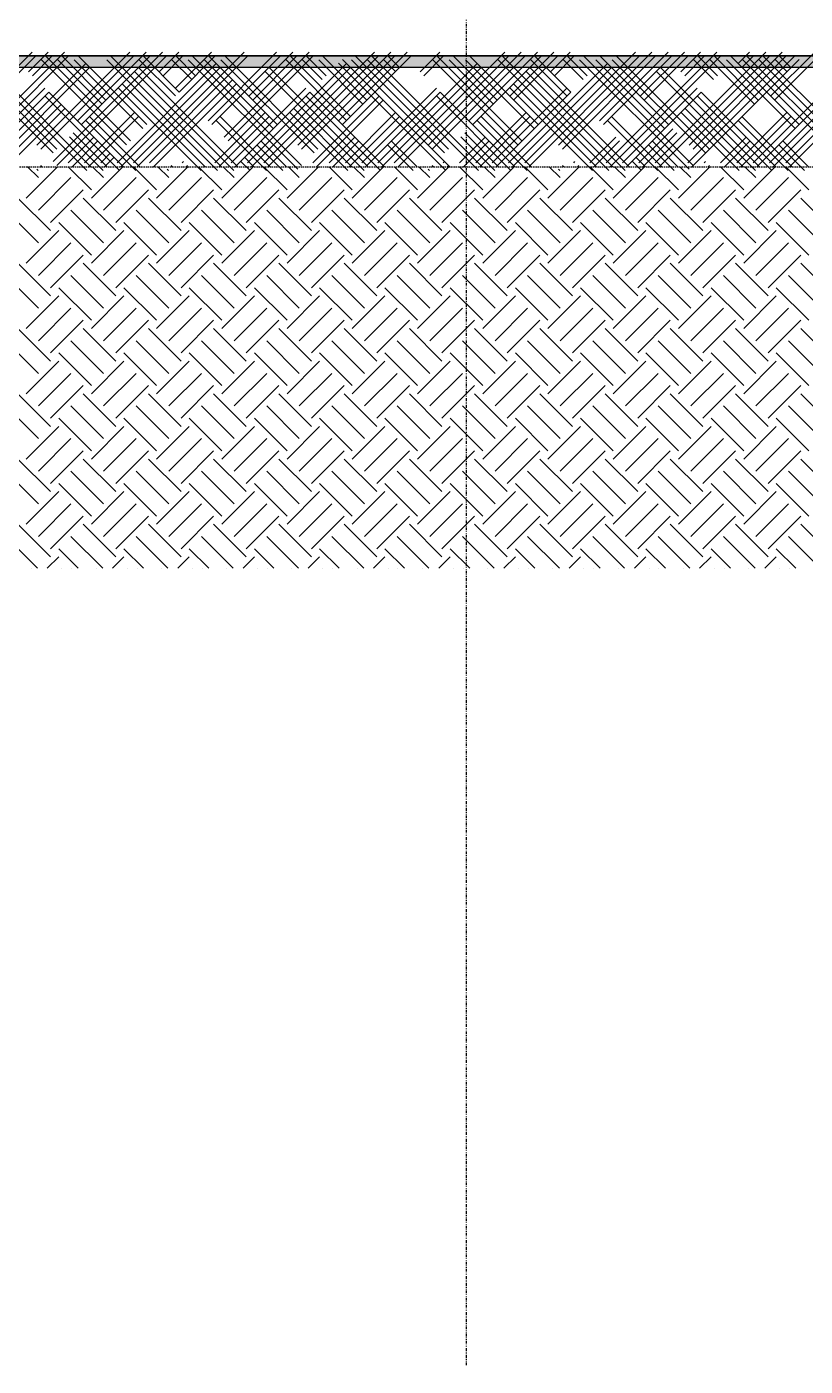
# Model space of a CAD drawing. Extents: x 37185 to 43130, y -8131 to -3926.
# Drawn here: x 39176.2 to 39316.9, y -7832.6 to -7590.7 of the extents above; entities that cross this region are included whole.
import ezdxf

# ---------------------------------------------------------------- set-up
doc = ezdxf.new("R2010")
doc.units = 0
doc.header["$MEASUREMENT"] = 0
doc.linetypes.add('ESTILO_TQS_0002', pattern=[0.4, 0.1, -0.3])
doc.linetypes.add('ESTILO_TQS_0004', pattern=[1.12, 0.5, -0.2, 0.01, -0.2, 0.01, -0.2])
for name, color, linetype in [('36', 253, 'CONTINUOUS'), ('47', 15, 'CONTINUOUS'), ('67', 7, 'CONTINUOUS'), ('70', 160, 'CONTINUOUS'), ('96', 252, 'CONTINUOUS')]:
    doc.layers.add(name, color=color, linetype=linetype)

msp = doc.modelspace()

# ---------------------------------------------------------------- linework, layer by layer
at = {"layer": '36', "linetype": 'Continuous'}
for p, q in [((39181.7, -7612.78), (39164.88, -7595.96)), ((39187.83, -7615.96), (39167.83, -7595.96)), ((39169.21, -7603.23), (39177.2, -7595.25)), ((39169.92, -7603.94), (39177.9, -7595.96)), ((39172.16, -7606.18), (39183.09, -7595.25)), ((39172.87, -7606.88), (39183.8, -7595.96)), ((39176.58, -7598.81), (39180.14, -7595.25)), ((39177.29, -7599.52), (39180.85, -7595.96)), ((39178.05, -7612.07), (39194.87, -7595.25)), ((39178.76, -7612.78), (39195.58, -7595.96)), ((39194.96, -7611.3), (39179.61, -7595.96)), ((39181, -7615.02), (39200.77, -7595.25)), ((39181.7, -7615.72), (39201.47, -7595.96)), ((39190.54, -7603.94), (39182.56, -7595.96)), ((39185.42, -7607.65), (39197.82, -7595.25)), ((39197.91, -7608.36), (39185.51, -7595.96)), ((39186.12, -7608.36), (39198.53, -7595.96)), ((39211.4, -7615.96), (39191.4, -7595.96)), ((39195.5, -7615.25), (39215.5, -7595.25)), ((39196.2, -7615.96), (39216.2, -7595.96)), ((39203.8, -7602.47), (39197.29, -7595.96)), ((39200.15, -7598.81), (39203.71, -7595.25)), ((39200.86, -7599.52), (39204.42, -7595.96)), ((39203.09, -7601.76), (39209.6, -7595.25)), ((39206.75, -7599.52), (39203.18, -7595.96)), ((39203.8, -7602.47), (39210.31, -7595.96)), ((39225.9, -7615.72), (39206.13, -7595.96)), ((39208.99, -7607.65), (39221.39, -7595.25)), ((39221.48, -7608.36), (39209.08, -7595.96)), ((39209.69, -7608.36), (39222.1, -7595.96)), ((39211.93, -7610.6), (39227.28, -7595.25)), ((39228.85, -7612.78), (39212.02, -7595.96)), ((39212.64, -7611.3), (39227.99, -7595.96)), ((39216.35, -7603.23), (39224.34, -7595.25)), ((39217.06, -7603.94), (39225.04, -7595.96)), ((39219.07, -7615.25), (39239.07, -7595.25)), ((39219.77, -7615.96), (39239.77, -7595.96)), ((39234.74, -7606.88), (39223.81, -7595.96)), ((39225.19, -7612.07), (39242.01, -7595.25)), ((39225.9, -7612.78), (39242.72, -7595.96)), ((39230.32, -7599.52), (39226.75, -7595.96)), ((39237.68, -7603.94), (39229.7, -7595.96)), ((39232.56, -7607.65), (39244.96, -7595.25)), ((39233.26, -7608.36), (39245.67, -7595.96)), ((39252.65, -7615.96), (39233.26, -7596.57)), ((39252.42, -7612.78), (39235.59, -7595.96)), ((39258.54, -7615.96), (39238.54, -7595.96)), ((39243.58, -7598.05), (39241.49, -7595.96)), ((39242.64, -7615.25), (39262.64, -7595.25)), ((39243.35, -7615.96), (39263.35, -7595.96)), ((39247.29, -7598.81), (39250.85, -7595.25)), ((39248, -7599.52), (39251.56, -7595.96)), ((39248.76, -7612.07), (39265.58, -7595.25)), ((39249.47, -7612.78), (39266.29, -7595.96)), ((39265.67, -7611.3), (39250.32, -7595.96)), ((39261.25, -7603.94), (39253.27, -7595.96)), ((39256.13, -7607.65), (39268.53, -7595.25)), ((39268.62, -7608.36), (39256.22, -7595.96)), ((39256.83, -7608.36), (39269.24, -7595.96)), ((39282.11, -7615.96), (39262.11, -7595.96)), ((39263.49, -7603.23), (39271.48, -7595.25)), ((39264.2, -7603.94), (39272.18, -7595.96)), ((39266.21, -7615.25), (39286.21, -7595.25)), ((39266.92, -7615.96), (39286.92, -7595.96)), ((39274.51, -7602.47), (39268, -7595.96)), ((39270.86, -7598.81), (39274.42, -7595.25)), ((39271.57, -7599.52), (39275.13, -7595.96)), ((39272.33, -7612.07), (39289.15, -7595.25)), ((39273.04, -7612.78), (39289.86, -7595.96)), ((39277.46, -7599.52), (39273.89, -7595.96)), ((39296.61, -7615.72), (39276.84, -7595.96)), ((39279.7, -7607.65), (39292.1, -7595.25)), ((39292.19, -7608.36), (39279.79, -7595.96)), ((39280.41, -7608.36), (39292.81, -7595.96)), ((39280.94, -7615.25), (39300.94, -7595.25)), ((39281.65, -7615.96), (39301.65, -7595.96)), ((39299.56, -7612.78), (39282.73, -7595.96)), ((39287.06, -7603.23), (39295.05, -7595.25)), ((39287.77, -7603.94), (39295.75, -7595.96)), ((39289.78, -7615.25), (39309.78, -7595.25)), ((39290.49, -7615.96), (39310.49, -7595.96)), ((39294.43, -7598.81), (39297.99, -7595.25)), ((39295.14, -7599.52), (39298.7, -7595.96)), ((39295.67, -7615.25), (39315.05, -7595.87)), ((39295.9, -7612.07), (39312.72, -7595.25)), ((39296.38, -7615.96), (39315.76, -7596.57)), ((39296.61, -7612.78), (39313.43, -7595.96)), ((39301.03, -7599.52), (39297.47, -7595.96)), ((39308.39, -7603.94), (39300.41, -7595.96)), ((39315.76, -7608.36), (39303.36, -7595.96)), ((39304.74, -7597.34), (39306.83, -7595.25)), ((39305.45, -7598.05), (39307.54, -7595.96)), ((39323.13, -7612.78), (39306.3, -7595.96)), ((39329.25, -7615.96), (39309.25, -7595.96)), ((39310.63, -7603.23), (39318.62, -7595.25)), ((39311.34, -7603.94), (39319.32, -7595.96)), ((39314.29, -7598.05), (39312.2, -7595.96)), ((39313.35, -7615.25), (39333.35, -7595.25)), ((39314.06, -7615.96), (39334.06, -7595.96)), ((39181, -7613.48), (39164.18, -7596.66)), ((39187.12, -7616.66), (39167.12, -7596.66)), ((39168.98, -7615.25), (39186.89, -7597.34)), ((39169.69, -7615.96), (39187.6, -7598.05)), ((39194.26, -7612.01), (39178.91, -7596.66)), ((39189.84, -7604.65), (39181.85, -7596.66)), ((39197.2, -7609.06), (39184.8, -7596.66)), ((39210.69, -7616.66), (39190.69, -7596.66)), ((39192.55, -7615.25), (39210.46, -7597.34)), ((39193.26, -7615.96), (39211.17, -7598.05)), ((39213.64, -7616.66), (39195.73, -7598.75)), ((39214.35, -7615.96), (39196.44, -7598.05)), ((39203.09, -7603.17), (39196.58, -7596.66)), ((39206.04, -7600.23), (39202.48, -7596.66)), ((39225.19, -7616.43), (39205.42, -7596.66)), ((39220.77, -7609.06), (39208.37, -7596.66)), ((39228.14, -7613.48), (39211.32, -7596.66)), ((39216.12, -7615.25), (39234.03, -7597.34)), ((39216.83, -7615.96), (39234.74, -7598.05)), ((39237.21, -7616.66), (39219.3, -7598.75)), ((39237.92, -7615.96), (39220.01, -7598.05)), ((39234.03, -7607.59), (39223.1, -7596.66)), ((39229.61, -7600.23), (39226.05, -7596.66)), ((39236.98, -7604.65), (39228.99, -7596.66)), ((39251.94, -7616.66), (39232.56, -7597.28)), ((39251.71, -7613.48), (39234.89, -7596.66)), ((39257.83, -7616.66), (39237.83, -7596.66)), ((39239.69, -7615.25), (39257.6, -7597.34)), ((39240.4, -7615.96), (39258.31, -7598.05)), ((39242.87, -7598.75), (39240.78, -7596.66)), ((39264.97, -7612.01), (39249.62, -7596.66)), ((39260.55, -7604.65), (39252.56, -7596.66)), ((39267.91, -7609.06), (39255.51, -7596.66)), ((39281.4, -7616.66), (39261.4, -7596.66)), ((39263.26, -7615.25), (39281.17, -7597.34)), ((39263.97, -7615.96), (39281.88, -7598.05)), ((39284.35, -7616.66), (39266.44, -7598.75)), ((39285.06, -7615.96), (39267.15, -7598.05)), ((39273.81, -7603.17), (39267.3, -7596.66)), ((39276.75, -7600.23), (39273.19, -7596.66)), ((39295.9, -7616.43), (39276.13, -7596.66)), ((39291.48, -7609.06), (39279.08, -7596.66)), ((39298.85, -7613.48), (39282.03, -7596.66)), ((39307.92, -7616.66), (39290.01, -7598.75)), ((39308.63, -7615.96), (39290.72, -7598.05)), ((39300.32, -7600.23), (39296.76, -7596.66)), ((39307.69, -7604.65), (39299.7, -7596.66)), ((39315.05, -7609.06), (39302.65, -7596.66)), ((39322.42, -7613.48), (39305.6, -7596.66)), ((39328.54, -7616.66), (39308.54, -7596.66)), ((39310.4, -7615.25), (39328.31, -7597.34)), ((39311.11, -7615.96), (39329.02, -7598.05)), ((39313.58, -7598.75), (39311.49, -7596.66)), ((39208.45, -7615.96), (39193.49, -7600.99)), ((39198.44, -7615.25), (39213.41, -7600.28)), ((39199.15, -7615.96), (39214.11, -7600.99)), ((39279.16, -7615.96), (39264.2, -7600.99)), ((39166.03, -7615.25), (39179.52, -7601.76)), ((39166.74, -7615.96), (39180.23, -7602.47)), ((39193.01, -7616.66), (39179.52, -7603.17)), ((39193.72, -7615.96), (39180.23, -7602.47)), ((39207.75, -7616.66), (39192.78, -7601.7)), ((39213.18, -7615.25), (39226.66, -7601.76)), ((39213.88, -7615.96), (39227.37, -7602.47)), ((39240.15, -7616.66), (39226.66, -7603.17)), ((39240.86, -7615.96), (39227.37, -7602.47)), ((39227.91, -7615.25), (39239.92, -7603.23)), ((39236.75, -7615.25), (39250.24, -7601.76)), ((39237.45, -7615.96), (39250.94, -7602.47)), ((39263.72, -7616.66), (39250.24, -7603.17)), ((39264.43, -7615.96), (39250.94, -7602.47)), ((39260.32, -7615.25), (39273.81, -7601.76)), ((39261.02, -7615.96), (39274.51, -7602.47)), ((39278.46, -7616.66), (39263.49, -7601.7)), ((39283.89, -7615.25), (39297.38, -7601.76)), ((39284.59, -7615.96), (39298.08, -7602.47)), ((39310.87, -7616.66), (39297.38, -7603.17)), ((39311.57, -7615.96), (39298.08, -7602.47)), ((39307.46, -7615.25), (39320.95, -7601.76)), ((39308.16, -7615.96), (39321.65, -7602.47)), ((39171.93, -7615.25), (39182.47, -7604.7)), ((39172.63, -7615.96), (39183.18, -7605.41)), ((39186.66, -7615.25), (39195.73, -7606.18)), ((39210.23, -7615.25), (39219.3, -7606.18)), ((39234.26, -7616.66), (39223.72, -7606.12)), ((39234.97, -7615.96), (39224.43, -7605.41)), ((39228.61, -7615.96), (39240.63, -7603.94)), ((39233.8, -7615.25), (39242.87, -7606.18)), ((39257.37, -7615.25), (39266.44, -7606.18)), ((39304.97, -7616.66), (39294.43, -7606.12)), ((39305.68, -7615.96), (39295.14, -7605.41)), ((39304.51, -7615.25), (39313.58, -7606.18)), ((39195.96, -7616.66), (39186.89, -7607.59)), ((39187.37, -7615.96), (39196.44, -7606.88)), ((39196.67, -7615.96), (39187.6, -7606.88)), ((39219.53, -7616.66), (39210.46, -7607.59)), ((39210.94, -7615.96), (39220.01, -7606.88)), ((39220.24, -7615.96), (39211.17, -7606.88)), ((39234.51, -7615.96), (39243.58, -7606.88)), ((39266.67, -7616.66), (39257.6, -7607.59)), ((39258.08, -7615.96), (39267.15, -7606.88)), ((39267.38, -7615.96), (39258.31, -7606.88)), ((39290.24, -7616.66), (39281.17, -7607.59)), ((39290.95, -7615.96), (39281.88, -7606.88)), ((39313.81, -7616.66), (39304.74, -7607.59)), ((39305.22, -7615.96), (39314.29, -7606.88)), ((39314.52, -7615.96), (39305.45, -7606.88)), ((39183.71, -7615.25), (39188.36, -7610.6)), ((39190.07, -7616.66), (39183.94, -7610.54)), ((39190.78, -7615.96), (39184.65, -7609.83)), ((39230.85, -7615.25), (39235.5, -7610.6)), ((39254.42, -7615.25), (39259.07, -7610.6)), ((39260.78, -7616.66), (39254.65, -7610.54)), ((39261.49, -7615.96), (39255.36, -7609.83)), ((39277.99, -7615.25), (39282.64, -7610.6)), ((39286.83, -7615.25), (39292.96, -7609.12)), ((39287.54, -7615.96), (39293.66, -7609.83)), ((39301.56, -7615.25), (39306.21, -7610.6)), ((39184.42, -7615.96), (39189.07, -7611.3)), ((39222.48, -7616.66), (39217.83, -7612.01)), ((39223.18, -7615.96), (39218.53, -7611.3)), ((39231.56, -7615.96), (39236.21, -7611.3)), ((39246.05, -7616.66), (39241.4, -7612.01)), ((39246.75, -7615.96), (39242.1, -7611.3)), ((39255.13, -7615.96), (39259.78, -7611.3)), ((39278.7, -7615.96), (39283.35, -7611.3)), ((39293.19, -7616.66), (39288.54, -7612.01)), ((39293.89, -7615.96), (39289.24, -7611.3)), ((39302.27, -7615.96), (39306.92, -7611.3)), ((39316.76, -7616.66), (39312.11, -7612.01)), ((39317.47, -7615.96), (39312.81, -7611.3)), ((39178.53, -7615.96), (39178.53, -7615.96)), ((39178.53, -7615.96), (39178.53, -7615.96)), ((39178.99, -7615.96), (39178.76, -7615.72)), ((39181.47, -7615.96), (39181.47, -7615.96)), ((39181.47, -7615.96), (39181.47, -7615.96)), ((39181.94, -7615.96), (39181.94, -7615.96)), ((39181.94, -7615.96), (39181.94, -7615.96)), ((39184.88, -7615.96), (39184.88, -7615.96)), ((39184.88, -7615.96), (39184.88, -7615.96)), ((39189.6, -7615.25), (39191.31, -7613.54)), ((39190.31, -7615.96), (39192.02, -7614.25)), ((39199.61, -7615.96), (39199.61, -7615.96)), ((39199.61, -7615.96), (39199.61, -7615.96)), ((39202.1, -7615.96), (39202.1, -7615.96)), ((39202.1, -7615.96), (39202.1, -7615.96)), ((39202.56, -7615.96), (39202.33, -7615.72)), ((39204.34, -7615.25), (39204.57, -7615.02)), ((39205.04, -7615.96), (39205.27, -7615.72)), ((39205.51, -7615.96), (39205.51, -7615.96)), ((39205.51, -7615.96), (39205.51, -7615.96)), ((39207.99, -7615.96), (39207.99, -7615.96)), ((39207.99, -7615.96), (39207.99, -7615.96)), ((39216.58, -7616.66), (39214.88, -7614.96)), ((39217.29, -7615.96), (39215.59, -7614.25)), ((39222.72, -7615.96), (39222.72, -7615.96)), ((39222.72, -7615.96), (39222.72, -7615.96)), ((39225.67, -7615.96), (39225.67, -7615.96)), ((39225.67, -7615.96), (39225.67, -7615.96)), ((39226.13, -7615.96), (39226.13, -7615.96)), ((39226.13, -7615.96), (39226.13, -7615.96)), ((39229.08, -7615.96), (39229.08, -7615.96)), ((39229.08, -7615.96), (39229.08, -7615.96)), ((39232.02, -7615.96), (39232.02, -7615.96)), ((39232.02, -7615.96), (39232.02, -7615.96)), ((39243.81, -7615.96), (39243.81, -7615.96)), ((39243.81, -7615.96), (39243.81, -7615.96)), ((39246.29, -7615.96), (39246.29, -7615.96)), ((39246.29, -7615.96), (39246.29, -7615.96)), ((39249.24, -7615.96), (39249.24, -7615.96)), ((39249.24, -7615.96), (39249.24, -7615.96)), ((39249.7, -7615.96), (39249.47, -7615.72)), ((39251.48, -7615.25), (39251.71, -7615.02)), ((39252.18, -7615.96), (39252.42, -7615.72)), ((39255.59, -7615.96), (39255.59, -7615.96)), ((39255.59, -7615.96), (39255.59, -7615.96)), ((39269.86, -7615.96), (39269.86, -7615.96)), ((39269.86, -7615.96), (39269.86, -7615.96)), ((39270.32, -7615.96), (39270.32, -7615.96)), ((39270.32, -7615.96), (39270.32, -7615.96)), ((39272.81, -7615.96), (39272.81, -7615.96)), ((39272.81, -7615.96), (39272.81, -7615.96)), ((39273.27, -7615.96), (39273.04, -7615.72)), ((39275.05, -7615.25), (39275.28, -7615.02)), ((39275.75, -7615.96), (39275.99, -7615.72)), ((39276.22, -7615.96), (39276.22, -7615.96)), ((39276.22, -7615.96), (39276.22, -7615.96)), ((39287.3, -7616.66), (39285.59, -7614.96)), ((39288, -7615.96), (39286.3, -7614.25)), ((39293.43, -7615.96), (39293.43, -7615.96)), ((39293.43, -7615.96), (39293.43, -7615.96)), ((39296.84, -7615.96), (39296.84, -7615.96)), ((39296.84, -7615.96), (39296.84, -7615.96)), ((39298.62, -7615.25), (39298.85, -7615.02)), ((39299.32, -7615.96), (39299.56, -7615.72)), ((39299.79, -7615.96), (39299.79, -7615.96)), ((39299.79, -7615.96), (39299.79, -7615.96)), ((39302.73, -7615.96), (39302.73, -7615.96)), ((39302.73, -7615.96), (39302.73, -7615.96)), ((39178.28, -7616.66), (39178.05, -7616.43)), ((39201.85, -7616.66), (39201.62, -7616.43)), ((39248.99, -7616.66), (39248.76, -7616.43)), ((39272.56, -7616.66), (39272.33, -7616.43))]:
    msp.add_line(p, q, dxfattribs=at)
at = {"layer": '47', "linetype": 'Continuous'}
for p, q in [((39176.13, -7621.62), (39181.79, -7615.96)), ((39178.34, -7617.93), (39176.36, -7615.96)), ((39187.92, -7620.14), (39183.73, -7615.96)), ((39187.92, -7621.62), (39193.58, -7615.96)), ((39190.13, -7617.93), (39188.15, -7615.96)), ((39199.7, -7620.14), (39195.51, -7615.96)), ((39199.7, -7621.62), (39205.36, -7615.96)), ((39201.91, -7617.93), (39199.93, -7615.96)), ((39211.49, -7620.14), (39207.3, -7615.96)), ((39211.49, -7621.62), (39217.15, -7615.96)), ((39213.7, -7617.93), (39211.72, -7615.96)), ((39223.27, -7620.14), (39219.08, -7615.96)), ((39223.27, -7621.62), (39228.93, -7615.96)), ((39225.48, -7617.93), (39223.5, -7615.96)), ((39235.06, -7620.14), (39230.87, -7615.96)), ((39235.06, -7621.62), (39240.72, -7615.96)), ((39237.27, -7617.93), (39235.29, -7615.96)), ((39246.84, -7620.14), (39242.65, -7615.96)), ((39246.84, -7621.62), (39252.5, -7615.96)), ((39249.05, -7617.93), (39247.07, -7615.96)), ((39258.63, -7620.14), (39254.44, -7615.96)), ((39258.63, -7621.62), (39264.29, -7615.96)), ((39260.84, -7617.93), (39258.86, -7615.96)), ((39270.41, -7620.14), (39266.23, -7615.96)), ((39270.41, -7621.62), (39276.07, -7615.96)), ((39272.62, -7617.93), (39270.64, -7615.96)), ((39282.2, -7620.14), (39278.01, -7615.96)), ((39282.2, -7621.62), (39287.86, -7615.96)), ((39284.41, -7617.93), (39282.43, -7615.96)), ((39293.98, -7620.14), (39289.8, -7615.96)), ((39293.98, -7621.62), (39299.64, -7615.96)), ((39296.19, -7617.93), (39294.21, -7615.96)), ((39305.77, -7620.14), (39301.58, -7615.96)), ((39305.77, -7621.62), (39311.43, -7615.96)), ((39307.98, -7617.93), (39306, -7615.96)), ((39317.55, -7620.14), (39313.37, -7615.96)), ((39178.34, -7623.83), (39184.23, -7617.93)), ((39190.13, -7623.83), (39196.02, -7617.93)), ((39201.91, -7623.83), (39207.8, -7617.93)), ((39213.7, -7623.83), (39219.59, -7617.93)), ((39225.48, -7623.83), (39231.37, -7617.93)), ((39237.27, -7623.83), (39243.16, -7617.93)), ((39249.05, -7623.83), (39254.94, -7617.93)), ((39260.84, -7623.83), (39266.73, -7617.93)), ((39272.62, -7623.83), (39278.52, -7617.93)), ((39284.41, -7623.83), (39290.3, -7617.93)), ((39296.19, -7623.83), (39302.09, -7617.93)), ((39307.98, -7623.83), (39313.87, -7617.93)), ((39180.55, -7626.04), (39186.44, -7620.14)), ((39192.34, -7626.04), (39198.23, -7620.14)), ((39204.12, -7626.04), (39210.01, -7620.14)), ((39215.91, -7626.04), (39221.8, -7620.14)), ((39227.69, -7626.04), (39233.58, -7620.14)), ((39239.48, -7626.04), (39245.37, -7620.14)), ((39251.26, -7626.04), (39257.15, -7620.14)), ((39263.05, -7626.04), (39268.94, -7620.14)), ((39274.83, -7626.04), (39280.72, -7620.14)), ((39286.62, -7626.04), (39292.51, -7620.14)), ((39298.4, -7626.04), (39304.3, -7620.14)), ((39310.19, -7626.04), (39316.08, -7620.14)), ((39180.55, -7627.51), (39174.66, -7621.62)), ((39192.34, -7627.51), (39186.44, -7621.62)), ((39204.12, -7627.51), (39198.23, -7621.62)), ((39215.91, -7627.51), (39210.01, -7621.62)), ((39227.69, -7627.51), (39221.8, -7621.62)), ((39239.48, -7627.51), (39233.58, -7621.62)), ((39251.26, -7627.51), (39245.37, -7621.62)), ((39263.05, -7627.51), (39257.15, -7621.62)), ((39274.83, -7627.51), (39268.94, -7621.62)), ((39286.62, -7627.51), (39280.72, -7621.62)), ((39298.4, -7627.51), (39292.51, -7621.62)), ((39310.19, -7627.51), (39304.3, -7621.62)), ((39321.97, -7627.51), (39316.08, -7621.62)), ((39178.34, -7629.72), (39172.45, -7623.83)), ((39190.13, -7629.72), (39184.23, -7623.83)), ((39201.91, -7629.72), (39196.02, -7623.83)), ((39213.7, -7629.72), (39207.8, -7623.83)), ((39225.48, -7629.72), (39219.59, -7623.83)), ((39237.27, -7629.72), (39231.37, -7623.83)), ((39249.05, -7629.72), (39243.16, -7623.83)), ((39260.84, -7629.72), (39254.94, -7623.83)), ((39272.62, -7629.72), (39266.73, -7623.83)), ((39284.41, -7629.72), (39278.52, -7623.83)), ((39296.19, -7629.72), (39290.3, -7623.83)), ((39307.98, -7629.72), (39302.09, -7623.83)), ((39319.76, -7629.72), (39313.87, -7623.83)), ((39176.13, -7633.4), (39182.02, -7627.51)), ((39187.92, -7631.93), (39182.02, -7626.04)), ((39187.92, -7633.4), (39193.81, -7627.51)), ((39199.7, -7631.93), (39193.81, -7626.04)), ((39199.7, -7633.4), (39205.59, -7627.51)), ((39211.49, -7631.93), (39205.59, -7626.04)), ((39211.49, -7633.4), (39217.38, -7627.51)), ((39223.27, -7631.93), (39217.38, -7626.04)), ((39223.27, -7633.4), (39229.16, -7627.51)), ((39235.06, -7631.93), (39229.16, -7626.04)), ((39235.06, -7633.4), (39240.95, -7627.51)), ((39246.84, -7631.93), (39240.95, -7626.04)), ((39246.84, -7633.4), (39252.74, -7627.51)), ((39258.63, -7631.93), (39252.74, -7626.04)), ((39258.63, -7633.4), (39264.52, -7627.51)), ((39270.41, -7631.93), (39264.52, -7626.04)), ((39270.41, -7633.4), (39276.31, -7627.51)), ((39282.2, -7631.93), (39276.31, -7626.04)), ((39282.2, -7633.4), (39288.09, -7627.51)), ((39293.98, -7631.93), (39288.09, -7626.04)), ((39293.98, -7633.4), (39299.88, -7627.51)), ((39305.77, -7631.93), (39299.88, -7626.04)), ((39305.77, -7633.4), (39311.66, -7627.51)), ((39317.55, -7631.93), (39311.66, -7626.04)), ((39178.34, -7635.61), (39184.23, -7629.72)), ((39190.13, -7635.61), (39196.02, -7629.72)), ((39201.91, -7635.61), (39207.8, -7629.72)), ((39213.7, -7635.61), (39219.59, -7629.72)), ((39225.48, -7635.61), (39231.37, -7629.72)), ((39237.27, -7635.61), (39243.16, -7629.72)), ((39249.05, -7635.61), (39254.94, -7629.72)), ((39260.84, -7635.61), (39266.73, -7629.72)), ((39272.62, -7635.61), (39278.52, -7629.72)), ((39284.41, -7635.61), (39290.3, -7629.72)), ((39296.19, -7635.61), (39302.09, -7629.72)), ((39307.98, -7635.61), (39313.87, -7629.72)), ((39180.55, -7637.82), (39186.44, -7631.93)), ((39192.34, -7637.82), (39198.23, -7631.93)), ((39204.12, -7637.82), (39210.01, -7631.93)), ((39215.91, -7637.82), (39221.8, -7631.93)), ((39227.69, -7637.82), (39233.58, -7631.93)), ((39239.48, -7637.82), (39245.37, -7631.93)), ((39251.26, -7637.82), (39257.15, -7631.93)), ((39263.05, -7637.82), (39268.94, -7631.93)), ((39274.83, -7637.82), (39280.72, -7631.93)), ((39286.62, -7637.82), (39292.51, -7631.93)), ((39298.4, -7637.82), (39304.3, -7631.93)), ((39310.19, -7637.82), (39316.08, -7631.93)), ((39180.55, -7639.29), (39174.66, -7633.4)), ((39192.34, -7639.29), (39186.44, -7633.4)), ((39204.12, -7639.29), (39198.23, -7633.4)), ((39215.91, -7639.29), (39210.01, -7633.4)), ((39227.69, -7639.29), (39221.8, -7633.4)), ((39239.48, -7639.29), (39233.58, -7633.4)), ((39251.26, -7639.29), (39245.37, -7633.4)), ((39263.05, -7639.29), (39257.15, -7633.4)), ((39274.83, -7639.29), (39268.94, -7633.4)), ((39286.62, -7639.29), (39280.72, -7633.4)), ((39298.4, -7639.29), (39292.51, -7633.4)), ((39310.19, -7639.29), (39304.3, -7633.4)), ((39321.97, -7639.29), (39316.08, -7633.4)), ((39178.34, -7641.5), (39172.45, -7635.61)), ((39190.13, -7641.5), (39184.23, -7635.61)), ((39201.91, -7641.5), (39196.02, -7635.61)), ((39213.7, -7641.5), (39207.8, -7635.61)), ((39225.48, -7641.5), (39219.59, -7635.61)), ((39237.27, -7641.5), (39231.37, -7635.61)), ((39249.05, -7641.5), (39243.16, -7635.61)), ((39260.84, -7641.5), (39254.94, -7635.61)), ((39272.62, -7641.5), (39266.73, -7635.61)), ((39284.41, -7641.5), (39278.52, -7635.61)), ((39296.19, -7641.5), (39290.3, -7635.61)), ((39307.98, -7641.5), (39302.09, -7635.61)), ((39319.76, -7641.5), (39313.87, -7635.61)), ((39176.13, -7645.19), (39182.02, -7639.29)), ((39187.92, -7643.71), (39182.02, -7637.82)), ((39187.92, -7645.19), (39193.81, -7639.29)), ((39199.7, -7643.71), (39193.81, -7637.82)), ((39199.7, -7645.19), (39205.59, -7639.29)), ((39211.49, -7643.71), (39205.59, -7637.82)), ((39211.49, -7645.19), (39217.38, -7639.29)), ((39223.27, -7643.71), (39217.38, -7637.82)), ((39223.27, -7645.19), (39229.16, -7639.29)), ((39235.06, -7643.71), (39229.16, -7637.82)), ((39235.06, -7645.19), (39240.95, -7639.29)), ((39246.84, -7643.71), (39240.95, -7637.82)), ((39246.84, -7645.19), (39252.74, -7639.29)), ((39258.63, -7643.71), (39252.74, -7637.82)), ((39258.63, -7645.19), (39264.52, -7639.29)), ((39270.41, -7643.71), (39264.52, -7637.82)), ((39270.41, -7645.19), (39276.31, -7639.29)), ((39282.2, -7643.71), (39276.31, -7637.82)), ((39282.2, -7645.19), (39288.09, -7639.29)), ((39293.98, -7643.71), (39288.09, -7637.82)), ((39293.98, -7645.19), (39299.88, -7639.29)), ((39305.77, -7643.71), (39299.88, -7637.82)), ((39305.77, -7645.19), (39311.66, -7639.29)), ((39317.55, -7643.71), (39311.66, -7637.82)), ((39178.34, -7647.4), (39184.23, -7641.5)), ((39190.13, -7647.4), (39196.02, -7641.5)), ((39201.91, -7647.4), (39207.8, -7641.5)), ((39213.7, -7647.4), (39219.59, -7641.5)), ((39225.48, -7647.4), (39231.37, -7641.5)), ((39237.27, -7647.4), (39243.16, -7641.5)), ((39249.05, -7647.4), (39254.94, -7641.5)), ((39260.84, -7647.4), (39266.73, -7641.5)), ((39272.62, -7647.4), (39278.52, -7641.5)), ((39284.41, -7647.4), (39290.3, -7641.5)), ((39296.19, -7647.4), (39302.09, -7641.5)), ((39307.98, -7647.4), (39313.87, -7641.5)), ((39180.55, -7649.61), (39186.44, -7643.71)), ((39192.34, -7649.61), (39198.23, -7643.71)), ((39204.12, -7649.61), (39210.01, -7643.71)), ((39215.91, -7649.61), (39221.8, -7643.71)), ((39227.69, -7649.61), (39233.58, -7643.71)), ((39239.48, -7649.61), (39245.37, -7643.71)), ((39251.26, -7649.61), (39257.15, -7643.71)), ((39263.05, -7649.61), (39268.94, -7643.71)), ((39274.83, -7649.61), (39280.72, -7643.71)), ((39286.62, -7649.61), (39292.51, -7643.71)), ((39298.4, -7649.61), (39304.3, -7643.71)), ((39310.19, -7649.61), (39316.08, -7643.71)), ((39178.34, -7653.29), (39172.45, -7647.4)), ((39180.55, -7651.08), (39174.66, -7645.19)), ((39190.13, -7653.29), (39184.23, -7647.4)), ((39192.34, -7651.08), (39186.44, -7645.19)), ((39201.91, -7653.29), (39196.02, -7647.4)), ((39204.12, -7651.08), (39198.23, -7645.19)), ((39213.7, -7653.29), (39207.8, -7647.4)), ((39215.91, -7651.08), (39210.01, -7645.19)), ((39225.48, -7653.29), (39219.59, -7647.4)), ((39227.69, -7651.08), (39221.8, -7645.19)), ((39237.27, -7653.29), (39231.37, -7647.4)), ((39239.48, -7651.08), (39233.58, -7645.19)), ((39249.05, -7653.29), (39243.16, -7647.4)), ((39251.26, -7651.08), (39245.37, -7645.19)), ((39260.84, -7653.29), (39254.94, -7647.4)), ((39263.05, -7651.08), (39257.15, -7645.19)), ((39272.62, -7653.29), (39266.73, -7647.4)), ((39274.83, -7651.08), (39268.94, -7645.19)), ((39284.41, -7653.29), (39278.52, -7647.4)), ((39286.62, -7651.08), (39280.72, -7645.19)), ((39296.19, -7653.29), (39290.3, -7647.4)), ((39298.4, -7651.08), (39292.51, -7645.19)), ((39307.98, -7653.29), (39302.09, -7647.4)), ((39310.19, -7651.08), (39304.3, -7645.19)), ((39319.76, -7653.29), (39313.87, -7647.4)), ((39321.97, -7651.08), (39316.08, -7645.19)), ((39187.92, -7655.5), (39182.02, -7649.61)), ((39199.7, -7655.5), (39193.81, -7649.61)), ((39211.49, -7655.5), (39205.59, -7649.61)), ((39223.27, -7655.5), (39217.38, -7649.61)), ((39235.06, -7655.5), (39229.16, -7649.61)), ((39246.84, -7655.5), (39240.95, -7649.61)), ((39258.63, -7655.5), (39252.74, -7649.61)), ((39270.41, -7655.5), (39264.52, -7649.61)), ((39282.2, -7655.5), (39276.31, -7649.61)), ((39293.98, -7655.5), (39288.09, -7649.61)), ((39305.77, -7655.5), (39299.88, -7649.61)), ((39317.55, -7655.5), (39311.66, -7649.61)), ((39176.13, -7656.97), (39182.02, -7651.08)), ((39187.92, -7656.97), (39193.81, -7651.08)), ((39199.7, -7656.97), (39205.59, -7651.08)), ((39211.49, -7656.97), (39217.38, -7651.08)), ((39223.27, -7656.97), (39229.16, -7651.08)), ((39235.06, -7656.97), (39240.95, -7651.08)), ((39246.84, -7656.97), (39252.74, -7651.08)), ((39258.63, -7656.97), (39264.52, -7651.08)), ((39270.41, -7656.97), (39276.31, -7651.08)), ((39282.2, -7656.97), (39288.09, -7651.08)), ((39293.98, -7656.97), (39299.88, -7651.08)), ((39305.77, -7656.97), (39311.66, -7651.08)), ((39178.34, -7659.18), (39184.23, -7653.29)), ((39190.13, -7659.18), (39196.02, -7653.29)), ((39201.91, -7659.18), (39207.8, -7653.29)), ((39213.7, -7659.18), (39219.59, -7653.29)), ((39225.48, -7659.18), (39231.37, -7653.29)), ((39237.27, -7659.18), (39243.16, -7653.29)), ((39249.05, -7659.18), (39254.94, -7653.29)), ((39260.84, -7659.18), (39266.73, -7653.29)), ((39272.62, -7659.18), (39278.52, -7653.29)), ((39284.41, -7659.18), (39290.3, -7653.29)), ((39296.19, -7659.18), (39302.09, -7653.29)), ((39307.98, -7659.18), (39313.87, -7653.29)), ((39180.55, -7662.86), (39174.66, -7656.97)), ((39180.55, -7661.39), (39186.44, -7655.5)), ((39192.34, -7662.86), (39186.44, -7656.97)), ((39192.34, -7661.39), (39198.23, -7655.5)), ((39204.12, -7662.86), (39198.23, -7656.97)), ((39204.12, -7661.39), (39210.01, -7655.5)), ((39215.91, -7662.86), (39210.01, -7656.97)), ((39215.91, -7661.39), (39221.8, -7655.5)), ((39227.69, -7662.86), (39221.8, -7656.97)), ((39227.69, -7661.39), (39233.58, -7655.5)), ((39239.48, -7662.86), (39233.58, -7656.97)), ((39239.48, -7661.39), (39245.37, -7655.5)), ((39251.26, -7662.86), (39245.37, -7656.97)), ((39251.26, -7661.39), (39257.15, -7655.5)), ((39263.05, -7662.86), (39257.15, -7656.97)), ((39263.05, -7661.39), (39268.94, -7655.5)), ((39274.83, -7662.86), (39268.94, -7656.97)), ((39274.83, -7661.39), (39280.72, -7655.5)), ((39286.62, -7662.86), (39280.72, -7656.97)), ((39286.62, -7661.39), (39292.51, -7655.5)), ((39298.4, -7662.86), (39292.51, -7656.97)), ((39298.4, -7661.39), (39304.3, -7655.5)), ((39310.19, -7662.86), (39304.3, -7656.97)), ((39310.19, -7661.39), (39316.08, -7655.5)), ((39321.97, -7662.86), (39316.08, -7656.97)), ((39178.34, -7665.07), (39172.45, -7659.18)), ((39190.13, -7665.07), (39184.23, -7659.18)), ((39201.91, -7665.07), (39196.02, -7659.18)), ((39213.7, -7665.07), (39207.8, -7659.18)), ((39225.48, -7665.07), (39219.59, -7659.18)), ((39237.27, -7665.07), (39231.37, -7659.18)), ((39249.05, -7665.07), (39243.16, -7659.18)), ((39260.84, -7665.07), (39254.94, -7659.18)), ((39272.62, -7665.07), (39266.73, -7659.18)), ((39284.41, -7665.07), (39278.52, -7659.18)), ((39296.19, -7665.07), (39290.3, -7659.18)), ((39307.98, -7665.07), (39302.09, -7659.18)), ((39319.76, -7665.07), (39313.87, -7659.18)), ((39187.92, -7667.28), (39182.02, -7661.39)), ((39199.7, -7667.28), (39193.81, -7661.39)), ((39211.49, -7667.28), (39205.59, -7661.39)), ((39223.27, -7667.28), (39217.38, -7661.39)), ((39235.06, -7667.28), (39229.16, -7661.39)), ((39246.84, -7667.28), (39240.95, -7661.39)), ((39258.63, -7667.28), (39252.74, -7661.39)), ((39270.41, -7667.28), (39264.52, -7661.39)), ((39282.2, -7667.28), (39276.31, -7661.39)), ((39293.98, -7667.28), (39288.09, -7661.39)), ((39305.77, -7667.28), (39299.88, -7661.39)), ((39317.55, -7667.28), (39311.66, -7661.39)), ((39176.13, -7668.76), (39182.02, -7662.86)), ((39187.92, -7668.76), (39193.81, -7662.86)), ((39199.7, -7668.76), (39205.59, -7662.86)), ((39211.49, -7668.76), (39217.38, -7662.86)), ((39223.27, -7668.76), (39229.16, -7662.86)), ((39235.06, -7668.76), (39240.95, -7662.86)), ((39246.84, -7668.76), (39252.74, -7662.86)), ((39258.63, -7668.76), (39264.52, -7662.86)), ((39270.41, -7668.76), (39276.31, -7662.86)), ((39282.2, -7668.76), (39288.09, -7662.86)), ((39293.98, -7668.76), (39299.88, -7662.86)), ((39305.77, -7668.76), (39311.66, -7662.86)), ((39178.34, -7670.97), (39184.23, -7665.07)), ((39190.13, -7670.97), (39196.02, -7665.07)), ((39201.91, -7670.97), (39207.8, -7665.07)), ((39213.7, -7670.97), (39219.59, -7665.07)), ((39225.48, -7670.97), (39231.37, -7665.07)), ((39237.27, -7670.97), (39243.16, -7665.07)), ((39249.05, -7670.97), (39254.94, -7665.07)), ((39260.84, -7670.97), (39266.73, -7665.07)), ((39272.62, -7670.97), (39278.52, -7665.07)), ((39284.41, -7670.97), (39290.3, -7665.07)), ((39296.19, -7670.97), (39302.09, -7665.07)), ((39307.98, -7670.97), (39313.87, -7665.07)), ((39180.55, -7674.65), (39174.66, -7668.76)), ((39180.55, -7673.18), (39186.44, -7667.28)), ((39192.34, -7674.65), (39186.44, -7668.76)), ((39192.34, -7673.18), (39198.23, -7667.28)), ((39204.12, -7674.65), (39198.23, -7668.76)), ((39204.12, -7673.18), (39210.01, -7667.28)), ((39215.91, -7674.65), (39210.01, -7668.76)), ((39215.91, -7673.18), (39221.8, -7667.28)), ((39227.69, -7674.65), (39221.8, -7668.76)), ((39227.69, -7673.18), (39233.58, -7667.28)), ((39239.48, -7674.65), (39233.58, -7668.76)), ((39239.48, -7673.18), (39245.37, -7667.28)), ((39251.26, -7674.65), (39245.37, -7668.76)), ((39251.26, -7673.18), (39257.15, -7667.28)), ((39263.05, -7674.65), (39257.15, -7668.76)), ((39263.05, -7673.18), (39268.94, -7667.28)), ((39274.83, -7674.65), (39268.94, -7668.76)), ((39274.83, -7673.18), (39280.72, -7667.28)), ((39286.62, -7674.65), (39280.72, -7668.76)), ((39286.62, -7673.18), (39292.51, -7667.28)), ((39298.4, -7674.65), (39292.51, -7668.76)), ((39298.4, -7673.18), (39304.3, -7667.28)), ((39310.19, -7674.65), (39304.3, -7668.76)), ((39310.19, -7673.18), (39316.08, -7667.28)), ((39321.97, -7674.65), (39316.08, -7668.76)), ((39178.34, -7676.86), (39172.45, -7670.97)), ((39190.13, -7676.86), (39184.23, -7670.97)), ((39201.91, -7676.86), (39196.02, -7670.97)), ((39213.7, -7676.86), (39207.8, -7670.97)), ((39225.48, -7676.86), (39219.59, -7670.97)), ((39237.27, -7676.86), (39231.37, -7670.97)), ((39249.05, -7676.86), (39243.16, -7670.97)), ((39260.84, -7676.86), (39254.94, -7670.97)), ((39272.62, -7676.86), (39266.73, -7670.97)), ((39284.41, -7676.86), (39278.52, -7670.97)), ((39296.19, -7676.86), (39290.3, -7670.97)), ((39307.98, -7676.86), (39302.09, -7670.97)), ((39319.76, -7676.86), (39313.87, -7670.97)), ((39187.92, -7679.07), (39182.02, -7673.18)), ((39199.7, -7679.07), (39193.81, -7673.18)), ((39211.49, -7679.07), (39205.59, -7673.18)), ((39223.27, -7679.07), (39217.38, -7673.18)), ((39235.06, -7679.07), (39229.16, -7673.18)), ((39246.84, -7679.07), (39240.95, -7673.18)), ((39258.63, -7679.07), (39252.74, -7673.18)), ((39270.41, -7679.07), (39264.52, -7673.18)), ((39282.2, -7679.07), (39276.31, -7673.18)), ((39293.98, -7679.07), (39288.09, -7673.18)), ((39305.77, -7679.07), (39299.88, -7673.18)), ((39317.55, -7679.07), (39311.66, -7673.18)), ((39176.13, -7680.54), (39182.02, -7674.65)), ((39187.92, -7680.54), (39193.81, -7674.65)), ((39199.7, -7680.54), (39205.59, -7674.65)), ((39211.49, -7680.54), (39217.38, -7674.65)), ((39223.27, -7680.54), (39229.16, -7674.65)), ((39235.06, -7680.54), (39240.95, -7674.65)), ((39246.84, -7680.54), (39252.74, -7674.65)), ((39258.63, -7680.54), (39264.52, -7674.65)), ((39270.41, -7680.54), (39276.31, -7674.65)), ((39282.2, -7680.54), (39288.09, -7674.65)), ((39293.98, -7680.54), (39299.88, -7674.65)), ((39305.77, -7680.54), (39311.66, -7674.65)), ((39178.34, -7682.75), (39184.23, -7676.86)), ((39190.13, -7682.75), (39196.02, -7676.86)), ((39201.91, -7682.75), (39207.8, -7676.86)), ((39213.7, -7682.75), (39219.59, -7676.86)), ((39225.48, -7682.75), (39231.37, -7676.86)), ((39237.27, -7682.75), (39243.16, -7676.86)), ((39249.05, -7682.75), (39254.94, -7676.86)), ((39260.84, -7682.75), (39266.73, -7676.86)), ((39272.62, -7682.75), (39278.52, -7676.86)), ((39284.41, -7682.75), (39290.3, -7676.86)), ((39296.19, -7682.75), (39302.09, -7676.86)), ((39307.98, -7682.75), (39313.87, -7676.86)), ((39180.55, -7686.43), (39174.66, -7680.54)), ((39180.55, -7684.96), (39186.44, -7679.07)), ((39192.34, -7686.43), (39186.44, -7680.54)), ((39192.34, -7684.96), (39198.23, -7679.07)), ((39204.12, -7686.43), (39198.23, -7680.54)), ((39204.12, -7684.96), (39210.01, -7679.07)), ((39215.91, -7686.43), (39210.01, -7680.54)), ((39215.91, -7684.96), (39221.8, -7679.07)), ((39227.69, -7686.43), (39221.8, -7680.54)), ((39227.69, -7684.96), (39233.58, -7679.07)), ((39239.48, -7686.43), (39233.58, -7680.54)), ((39239.48, -7684.96), (39245.37, -7679.07)), ((39251.26, -7686.43), (39245.37, -7680.54)), ((39251.26, -7684.96), (39257.15, -7679.07)), ((39263.05, -7686.43), (39257.15, -7680.54)), ((39263.05, -7684.96), (39268.94, -7679.07)), ((39274.83, -7686.43), (39268.94, -7680.54)), ((39274.83, -7684.96), (39280.72, -7679.07)), ((39286.62, -7686.43), (39280.72, -7680.54)), ((39286.62, -7684.96), (39292.51, -7679.07)), ((39298.4, -7686.43), (39292.51, -7680.54)), ((39298.4, -7684.96), (39304.3, -7679.07)), ((39310.19, -7686.43), (39304.3, -7680.54)), ((39310.19, -7684.96), (39316.08, -7679.07)), ((39321.97, -7686.43), (39316.08, -7680.54)), ((39178.19, -7688.49), (39172.45, -7682.75)), ((39189.98, -7688.49), (39184.23, -7682.75)), ((39201.76, -7688.49), (39196.02, -7682.75)), ((39213.55, -7688.49), (39207.8, -7682.75)), ((39225.33, -7688.49), (39219.59, -7682.75)), ((39237.12, -7688.49), (39231.37, -7682.75)), ((39248.9, -7688.49), (39243.16, -7682.75)), ((39260.69, -7688.49), (39254.94, -7682.75)), ((39272.47, -7688.49), (39266.73, -7682.75)), ((39284.26, -7688.49), (39278.52, -7682.75)), ((39296.04, -7688.49), (39290.3, -7682.75)), ((39307.83, -7688.49), (39302.09, -7682.75)), ((39319.61, -7688.49), (39313.87, -7682.75)), ((39185.56, -7688.49), (39182.02, -7684.96)), ((39197.34, -7688.49), (39193.81, -7684.96)), ((39209.13, -7688.49), (39205.59, -7684.96)), ((39220.91, -7688.49), (39217.38, -7684.96)), ((39232.7, -7688.49), (39229.16, -7684.96)), ((39244.48, -7688.49), (39240.95, -7684.96)), ((39256.27, -7688.49), (39252.74, -7684.96)), ((39268.05, -7688.49), (39264.52, -7684.96)), ((39279.84, -7688.49), (39276.31, -7684.96)), ((39291.62, -7688.49), (39288.09, -7684.96)), ((39303.41, -7688.49), (39299.88, -7684.96)), ((39315.19, -7688.49), (39311.66, -7684.96)), ((39177.02, -7688.49), (39177.02, -7688.49)), ((39179.96, -7688.49), (39182.02, -7686.43)), ((39182.61, -7688.49), (39182.61, -7688.49)), ((39184.38, -7688.49), (39184.38, -7688.49)), ((39188.8, -7688.49), (39188.8, -7688.49)), ((39191.75, -7688.49), (39193.81, -7686.43)), ((39194.4, -7688.49), (39194.4, -7688.49)), ((39196.17, -7688.49), (39196.17, -7688.49)), ((39200.59, -7688.49), (39200.59, -7688.49)), ((39203.53, -7688.49), (39205.59, -7686.43)), ((39206.18, -7688.49), (39206.18, -7688.49)), ((39207.95, -7688.49), (39207.95, -7688.49)), ((39212.37, -7688.49), (39212.37, -7688.49)), ((39215.32, -7688.49), (39217.38, -7686.43)), ((39217.97, -7688.49), (39217.97, -7688.49)), ((39219.74, -7688.49), (39219.74, -7688.49)), ((39224.16, -7688.49), (39224.16, -7688.49)), ((39227.1, -7688.49), (39229.16, -7686.43)), ((39229.75, -7688.49), (39229.75, -7688.49)), ((39231.52, -7688.49), (39231.52, -7688.49)), ((39235.94, -7688.49), (39235.94, -7688.49)), ((39238.89, -7688.49), (39240.95, -7686.43)), ((39241.54, -7688.49), (39241.54, -7688.49)), ((39243.31, -7688.49), (39243.31, -7688.49)), ((39247.73, -7688.49), (39247.73, -7688.49)), ((39250.67, -7688.49), (39252.74, -7686.43)), ((39253.32, -7688.49), (39253.32, -7688.49)), ((39255.09, -7688.49), (39255.09, -7688.49)), ((39259.51, -7688.49), (39259.51, -7688.49)), ((39262.46, -7688.49), (39264.52, -7686.43)), ((39265.11, -7688.49), (39265.11, -7688.49)), ((39266.88, -7688.49), (39266.88, -7688.49)), ((39271.3, -7688.49), (39271.3, -7688.49)), ((39274.24, -7688.49), (39276.31, -7686.43)), ((39276.89, -7688.49), (39276.89, -7688.49)), ((39278.66, -7688.49), (39278.66, -7688.49)), ((39283.08, -7688.49), (39283.08, -7688.49)), ((39286.03, -7688.49), (39288.09, -7686.43)), ((39288.68, -7688.49), (39288.68, -7688.49)), ((39290.45, -7688.49), (39290.45, -7688.49)), ((39294.87, -7688.49), (39294.87, -7688.49)), ((39297.81, -7688.49), (39299.88, -7686.43)), ((39300.46, -7688.49), (39300.46, -7688.49)), ((39302.23, -7688.49), (39302.23, -7688.49)), ((39306.65, -7688.49), (39306.65, -7688.49)), ((39309.6, -7688.49), (39311.66, -7686.43)), ((39312.25, -7688.49), (39312.25, -7688.49)), ((39314.02, -7688.49), (39314.02, -7688.49))]:
    msp.add_line(p, q, dxfattribs=at)
at = {"layer": '67', "linetype": 'ESTILO_TQS_0002'}
for p, q in [((37622.47, -7595.96), (39979.65, -7595.96)), ((37628.25, -7595.96), (39890.03, -7595.96)), ((37628.25, -7615.96), (40010.49, -7615.96))]:
    msp.add_line(p, q, dxfattribs=at)
at = {"layer": '70', "linetype": 'ESTILO_TQS_0004'}
msp.add_line((39255.62, -6834.84), (39255.62, -7832.62), dxfattribs=at)
at = {"layer": '96', "linetype": 'Continuous'}
msp.add_lwpolyline([(39780.16, -7595.96), (38583.96, -7595.96), (38583.96, -7597.96), (39780.16, -7597.96), (39780.16, -7595.96)], dxfattribs=at)
for points in [[(39780.16, -7595.96), (38583.96, -7595.96), (38583.96, -7597.96)], [(39780.16, -7595.96), (38583.96, -7597.96), (39780.16, -7597.96)]]:
    msp.add_solid(points, dxfattribs=at)

doc.saveas('drawing.dxf')
